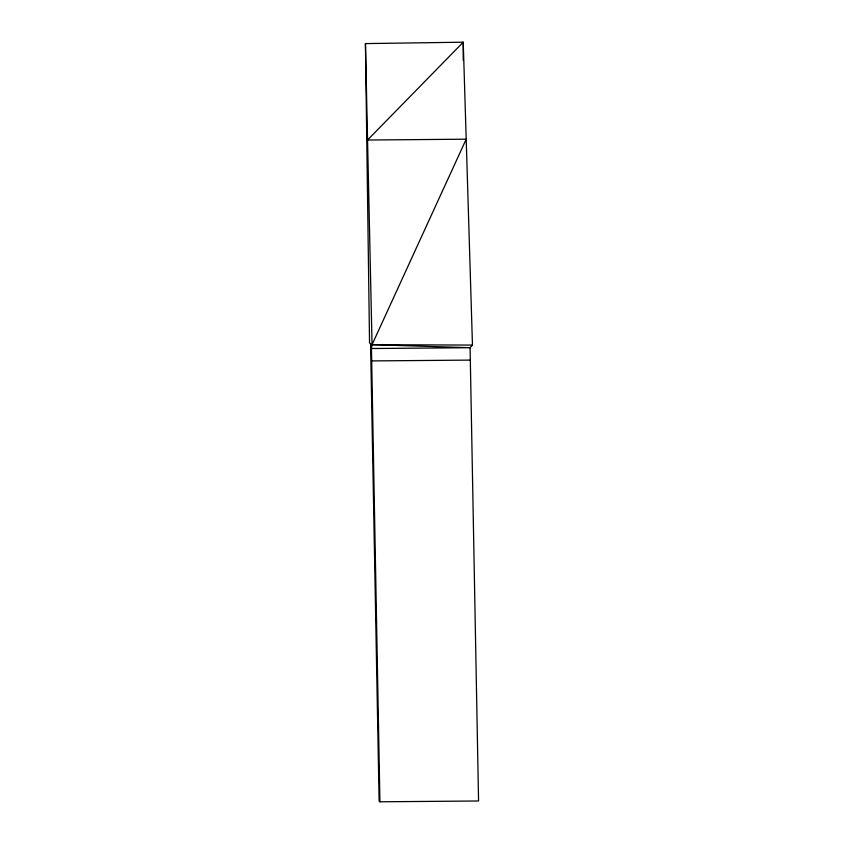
<?xml version="1.0" encoding="UTF-8"?>
<svg xmlns="http://www.w3.org/2000/svg" width="844" height="844" viewBox="0 0 844 844"><rect width="100%" height="100%" fill="white"/><g stroke="black" fill="none" stroke-linecap="round" stroke-linejoin="round"><path stroke-width="1.27" d="M379.927 801.8L371.455 348.53L372.046 344.679L365.441 43.593L463.24 42.2L472.461 345.091L470.087 347.717L478.559 800.988L379.927 801.8L379.125 801.241L370.569 343.656L369.545 342.949L365.441 43.593M371.455 348.53L470.087 347.717L372.046 344.679L466.194 139.197L367.551 140.02L463.24 42.2L463.24 60.42M371.687 360.916L470.319 360.103M372.046 344.679L472.461 345.091"/></g></svg>
